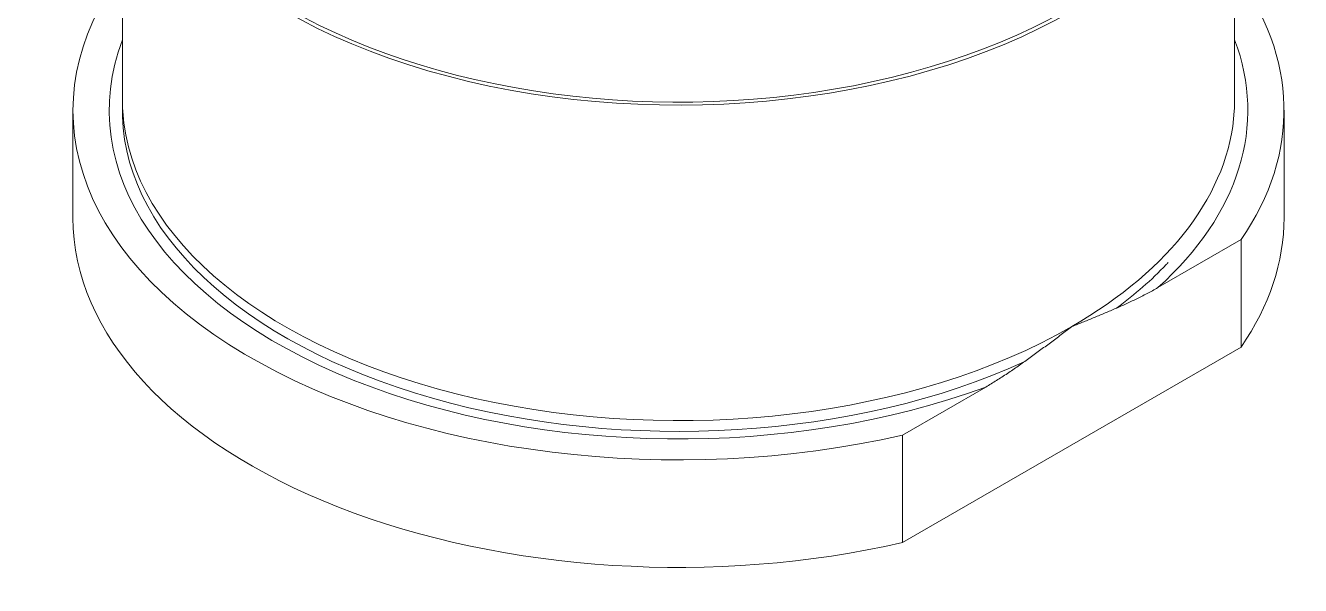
# Model space of a CAD drawing. Header units: millimetres. Extents: x 2235 to 2570, y 1962 to 2091.
# Drawn here: x 2395 to 2491.8, y 1972.8 to 2015.3 of the extents above; entities that cross this region are included whole.
import ezdxf

# ---------------------------------------------------------------- set-up
doc = ezdxf.new("R2010")
doc.units = ezdxf.units.MM
doc.layers.add('insert', color=85, linetype='Continuous', lineweight=20)

msp = doc.modelspace()

# ---------------------------------------------------------------- linework, layer by layer
at = {"layer": 'insert', "color": 0}
for p, q in [((2402.341, 2033.644), (2402.341, 2009.684)), ((2486.841, 2009.684), (2486.841, 2033.644)), ((2398.591, 2008.868), (2398.591, 2000.703)), ((2490.591, 2000.703), (2490.591, 2008.868)), ((2487.33, 1999.046), (2481.007, 1995.395)), ((2487.33, 1990.881), (2487.33, 1999.046)), ((2461.603, 1976.027), (2487.33, 1990.881)), ((2467.928, 1987.844), (2461.603, 1984.192)), ((2461.603, 1976.027), (2461.603, 1984.192))]:
    msp.add_line(p, q, dxfattribs=at)
at = {"layer": 'insert', "color": 1}
for major_axis, start_param, end_param in [((-42.25, 0), 6.133371, 8.63938), ((41.851, 0), 3.926991, 6.295506)]:
    msp.add_ellipse((2444.591, 2033.644), major_axis=major_axis, ratio=0.57735, start_param=start_param, end_param=end_param, dxfattribs=at)
at = {"layer": 'insert', "color": 0}
for centre, major_axis, start_param, end_param in [((2444.591, 2008.868), (46, 0), 2.734994, 5.091206), ((2444.591, 2008.868), (46, 0), 5.904368, 6.689829), ((2444.591, 2008.868), (43.25, 0), 2.926151, 5.282329), ((2444.591, 2008.868), (43.25, 0), 5.713303, 6.49868), ((2444.591, 2008.868), (-42.25, 0), 6.266447, 8.524663), ((2444.591, 2009.684), (42.25, 0), 3.141642, 3.178261), ((2444.591, 2009.684), (42.25, 0), 6.246517, 6.283234), ((2444.591, 2009.684), (42.25, 0), 3.178261, 5.497787), ((2444.591, 2009.684), (42.25, 0), 5.497787, 6.246517), ((2444.591, 2000.703), (46, 0), 3.14157, 5.091206), ((2444.591, 2000.703), (46, 0), 5.904368, 6.283253), ((2444.591, 2008.868), (-42.25, 0), 2.640069, 2.648021), ((2444.591, 2008.868), (-42.25, 0), 2.477908, 2.640069)]:
    msp.add_ellipse(centre, major_axis=major_axis, ratio=0.57735, start_param=start_param, end_param=end_param, dxfattribs=at)
for points, knots in [([(2474.467, 1992.436), (2474.534, 1992.463), (2474.602, 1992.49), (2474.738, 1992.544), (2474.941, 1992.625), (2475.144, 1992.707), (2475.551, 1992.87), (2475.822, 1992.98), (2476.365, 1993.202), (2476.637, 1993.314), (2477.18, 1993.541), (2477.452, 1993.657), (2477.996, 1993.894), (2478.269, 1994.016), (2478.814, 1994.265), (2479.088, 1994.394), (2479.498, 1994.594), (2479.635, 1994.661), (2479.909, 1994.8), (2480.046, 1994.87), (2480.458, 1995.086), (2480.732, 1995.236), (2481.007, 1995.395)], [0, 0, 0, 0, 0.03125, 0.03125, 0.0625, 0.125, 0.125, 0.25, 0.25, 0.375, 0.375, 0.5, 0.5, 0.625, 0.625, 0.75, 0.75, 0.8125, 0.8125, 0.875, 0.875, 1, 1, 1, 1]), ([(2467.928, 1987.844), (2468.203, 1988.003), (2468.477, 1988.17), (2468.889, 1988.428), (2469.026, 1988.516), (2469.3, 1988.694), (2469.436, 1988.785), (2469.847, 1989.059), (2470.12, 1989.246), (2470.666, 1989.626), (2470.938, 1989.819), (2471.482, 1990.211), (2471.754, 1990.409), (2472.297, 1990.808), (2472.569, 1991.01), (2473.111, 1991.415), (2473.382, 1991.618), (2473.789, 1991.924), (2473.992, 1992.078), (2474.196, 1992.231), (2474.331, 1992.333), (2474.399, 1992.384), (2474.467, 1992.436)], [0, 0, 0, 0, 0.125, 0.125, 0.1875, 0.1875, 0.25, 0.25, 0.375, 0.375, 0.5, 0.5, 0.625, 0.625, 0.75, 0.75, 0.875, 0.875, 0.9375, 0.96875, 0.96875, 1, 1, 1, 1])]:
    msp.add_open_spline(points, degree=3, knots=knots, dxfattribs=at)

doc.saveas('drawing.dxf')
